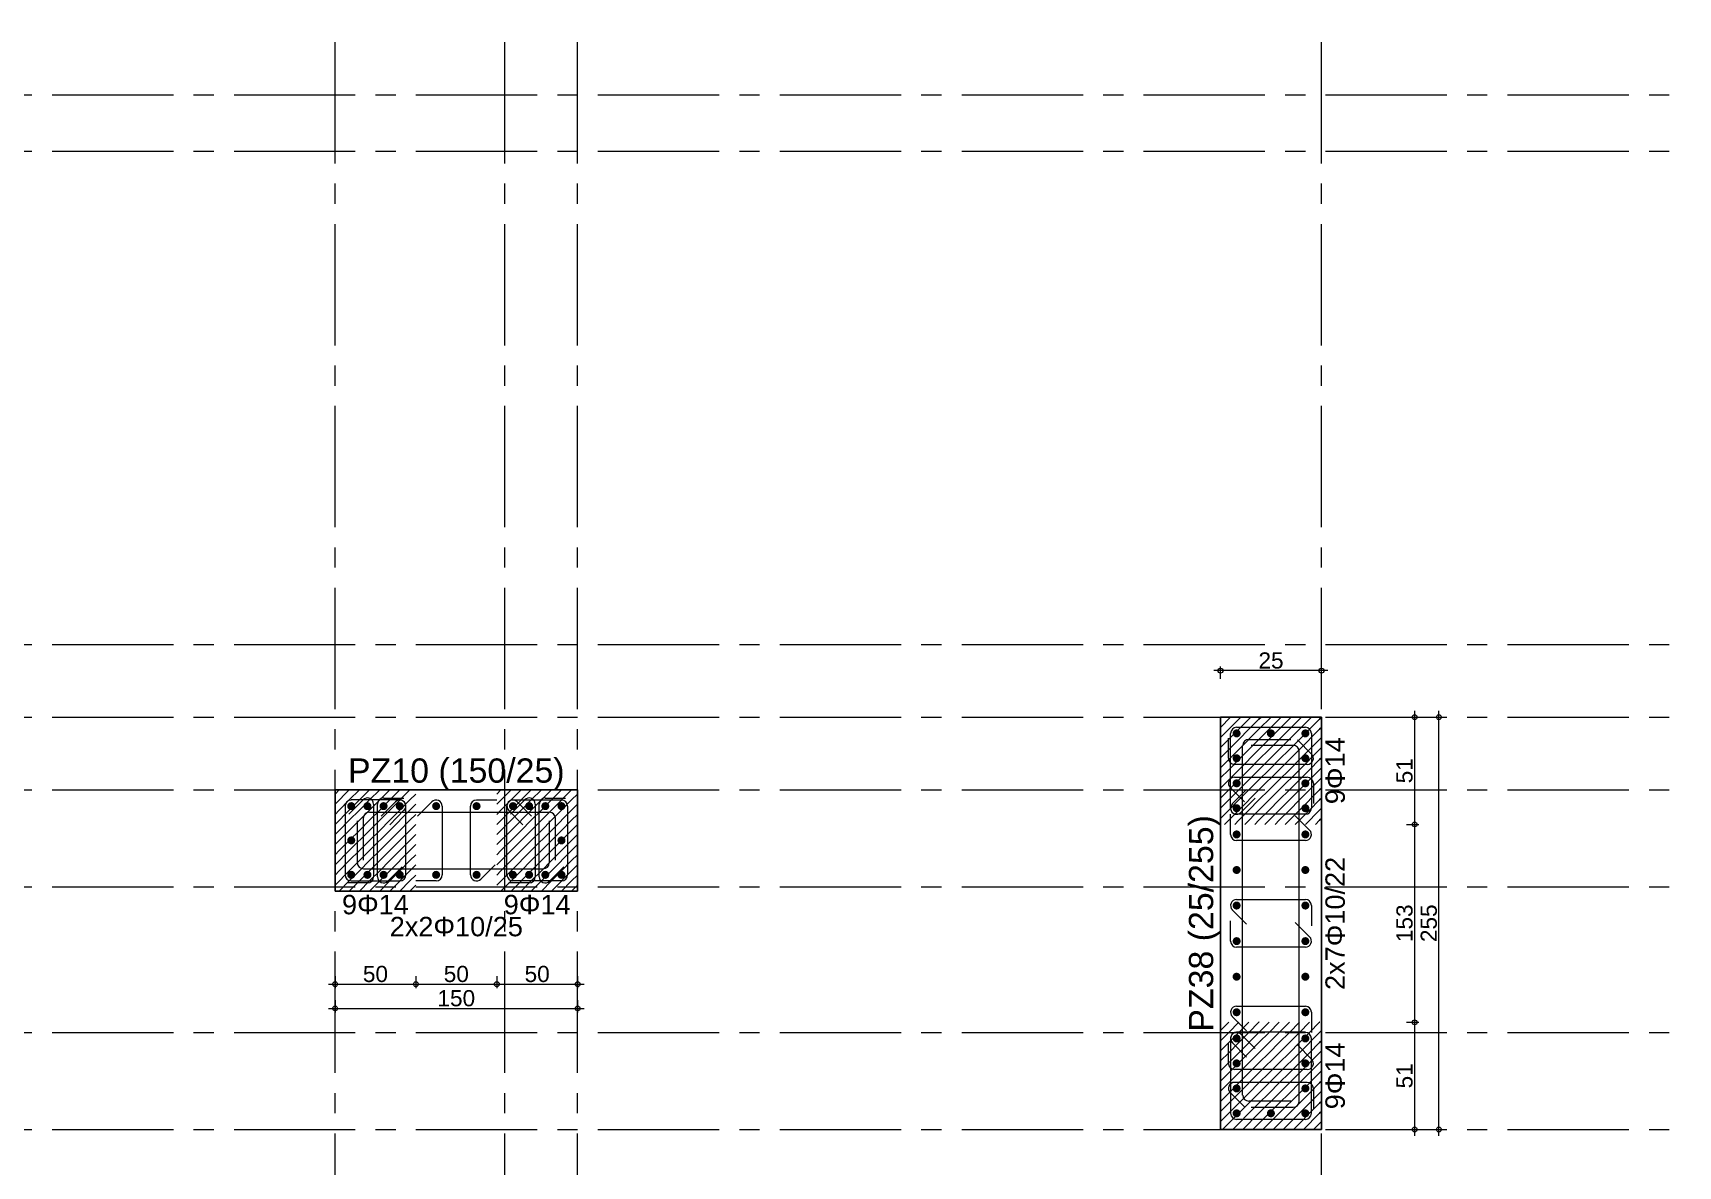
# Model space of a CAD drawing. Header units: millimetres. Extents: x 2232 to 85269, y -3593 to 5869.
# Drawn here: x 21319 to 22336, y 4467 to 5168 of the extents above; entities that cross this region are included whole.
import ezdxf

# ---------------------------------------------------------------- set-up
doc = ezdxf.new("R2010")
doc.units = ezdxf.units.MM
doc.linetypes.add('CENTER2', pattern=[112.5, 75, -12.5, 12.5, -12.5])
doc.linetypes.add('DASHDOT2', pattern=[12.7, 6.35, -3.175, 0, -3.175])
doc.layers.add('aks', color=251, linetype='DASHDOT2', lineweight=35)
for name, color, linetype in [('Donatı Yazısı', 7, 'Continuous'), ('Donatı Çizgisi', 7, 'Continuous'), ('Kolon', 7, 'Continuous'), ('Ölçülendirme', 7, 'Continuous')]:
    doc.layers.add(name, color=color, linetype=linetype)
doc.styles.add('arial_1_18', font='arial.ttf', dxfattribs={"height": 0.2})

# ---------------------------------------------------------------- blocks, each defined once
blk = doc.blocks.new('IDE999Entity6705')
at = {"layer": 'aks', "color": 250, "linetype": 'CENTER2', "lineweight": 5}
blk.add_lwpolyline([(7721.2, 200), (7721.2, 2530)], dxfattribs=at)
blk = doc.blocks.new('IDE999Entity6712')
at = {"layer": 'aks', "color": 250, "linetype": 'CENTER2', "lineweight": 5}
blk.add_lwpolyline([(8226.2, 200), (8226.2, 2530)], dxfattribs=at)
blk = doc.blocks.new('IDE999Entity6713')
at = {"layer": 'aks', "color": 250, "linetype": 'CENTER2', "lineweight": 5}
blk.add_lwpolyline([(7616.2, 200), (7616.2, 2530)], dxfattribs=at)
blk = doc.blocks.new('IDE999Entity6714')
at = {"layer": 'aks', "color": 250, "linetype": 'CENTER2', "lineweight": 5}
blk.add_lwpolyline([(7766.2, 200), (7766.2, 2530)], dxfattribs=at)
blk = doc.blocks.new('IDE999Entity6737')
at = {"layer": 'aks', "color": 250, "linetype": 'CENTER2', "lineweight": 5}
blk.add_lwpolyline([(6766.2, 1575), (10026.2, 1575)], dxfattribs=at)
blk = doc.blocks.new('IDE999Entity6738')
at = {"layer": 'aks', "color": 250, "linetype": 'CENTER2', "lineweight": 5}
blk.add_lwpolyline([(6766.2, 1725), (10026.2, 1725)], dxfattribs=at)
blk = doc.blocks.new('IDE999Entity6739')
at = {"layer": 'aks', "color": 250, "linetype": 'CENTER2', "lineweight": 5}
blk.add_lwpolyline([(6766.2, 1515), (10026.2, 1515)], dxfattribs=at)
blk = doc.blocks.new('IDE999Entity6740')
at = {"layer": 'aks', "color": 250, "linetype": 'CENTER2', "lineweight": 5}
blk.add_lwpolyline([(6766.2, 1770), (10026.2, 1770)], dxfattribs=at)
blk = doc.blocks.new('IDE999Entity6741')
at = {"layer": 'aks', "color": 250, "linetype": 'CENTER2', "lineweight": 5}
blk.add_lwpolyline([(6766.2, 1665), (10026.2, 1665)], dxfattribs=at)
blk = doc.blocks.new('IDE999Entity6742')
at = {"layer": 'aks', "color": 250, "linetype": 'CENTER2', "lineweight": 5}
blk.add_lwpolyline([(6766.2, 1815), (10026.2, 1815)], dxfattribs=at)
blk = doc.blocks.new('IDE999Entity6743')
at = {"layer": 'aks', "color": 250, "linetype": 'CENTER2', "lineweight": 5}
blk.add_lwpolyline([(6766.2, 2120), (10026.2, 2120)], dxfattribs=at)
blk = doc.blocks.new('IDE999Entity6746')
at = {"layer": 'aks', "color": 250, "linetype": 'CENTER2', "lineweight": 5}
blk.add_lwpolyline([(6766.2, 2155), (10026.2, 2155)], dxfattribs=at)

msp = doc.modelspace()

# ---------------------------------------------------------------- hatches: boundary and pattern name
at = {"layer": 'Donatı Çizgisi', "linetype": 'Continuous', "lineweight": 5}
h = msp.add_hatch(color=5, dxfattribs=at)
edge = h.paths.add_edge_path(flags=0)
edge.add_arc((22063.2, 4734.6), 2.5, 0, 360)
h = msp.add_hatch(color=5, dxfattribs=at)
edge = h.paths.add_edge_path(flags=0)
edge.add_arc((22084.4, 4734.6), 2.5, 0, 360)
h = msp.add_hatch(color=5, dxfattribs=at)
edge = h.paths.add_edge_path(flags=0)
edge.add_arc((22105.7, 4734.6), 2.5, 0, 360)
h = msp.add_hatch(color=5, dxfattribs=at)
edge = h.paths.add_edge_path(flags=0)
edge.add_arc((22063.2, 4719.2), 2.5, 0, 360)
h = msp.add_hatch(color=5, dxfattribs=at)
edge = h.paths.add_edge_path(flags=0)
edge.add_arc((22105.7, 4719.2), 2.5, 0, 360)
h = msp.add_hatch(color=5, dxfattribs=at)
edge = h.paths.add_edge_path(flags=0)
edge.add_arc((22063.2, 4703.7), 2.5, 0, 360)
h = msp.add_hatch(color=5, dxfattribs=at)
edge = h.paths.add_edge_path(flags=0)
edge.add_arc((22105.7, 4703.7), 2.5, 0, 360)
h = msp.add_hatch(color=5, dxfattribs=at)
edge = h.paths.add_edge_path(flags=0)
edge.add_arc((21515.7, 4689.6), 2.5, 0, 360)
h = msp.add_hatch(color=5, dxfattribs=at)
edge = h.paths.add_edge_path(flags=0)
edge.add_arc((21525.7, 4689.6), 2.5, 0, 360)
h = msp.add_hatch(color=5, dxfattribs=at)
edge = h.paths.add_edge_path(flags=0)
edge.add_arc((21535.7, 4689.6), 2.5, 0, 360)
h = msp.add_hatch(color=5, dxfattribs=at)
edge = h.paths.add_edge_path(flags=0)
edge.add_arc((21545.7, 4689.6), 2.5, 0, 360)
h = msp.add_hatch(color=5, dxfattribs=at)
edge = h.paths.add_edge_path(flags=0)
edge.add_arc((21568.2, 4689.6), 2.5, 0, 360)
h = msp.add_hatch(color=5, dxfattribs=at)
edge = h.paths.add_edge_path(flags=0)
edge.add_arc((21593.2, 4689.6), 2.5, 0, 360)
h = msp.add_hatch(color=5, dxfattribs=at)
edge = h.paths.add_edge_path(flags=0)
edge.add_arc((21615.7, 4689.6), 2.5, 0, 360)
h = msp.add_hatch(color=5, dxfattribs=at)
edge = h.paths.add_edge_path(flags=0)
edge.add_arc((21625.7, 4689.6), 2.5, 0, 360)
h = msp.add_hatch(color=5, dxfattribs=at)
edge = h.paths.add_edge_path(flags=0)
edge.add_arc((21635.7, 4689.6), 2.5, 0, 360)
h = msp.add_hatch(color=5, dxfattribs=at)
edge = h.paths.add_edge_path(flags=0)
edge.add_arc((21645.7, 4689.6), 2.5, 0, 360)
h = msp.add_hatch(color=5, dxfattribs=at)
edge = h.paths.add_edge_path(flags=0)
edge.add_arc((22063.2, 4688.3), 2.5, 0, 360)
h = msp.add_hatch(color=5, dxfattribs=at)
edge = h.paths.add_edge_path(flags=0)
edge.add_arc((22105.7, 4688.3), 2.5, 0, 360)
h = msp.add_hatch(color=5, dxfattribs=at)
edge = h.paths.add_edge_path(flags=0)
edge.add_arc((21515.7, 4668.4), 2.5, 0, 360)
h = msp.add_hatch(color=5, dxfattribs=at)
edge = h.paths.add_edge_path(flags=0)
edge.add_arc((21645.7, 4668.4), 2.5, 0, 360)
h = msp.add_hatch(color=5, dxfattribs=at)
edge = h.paths.add_edge_path(flags=0)
edge.add_arc((22063.2, 4672.1), 2.5, 0, 360)
h = msp.add_hatch(color=5, dxfattribs=at)
edge = h.paths.add_edge_path(flags=0)
edge.add_arc((22105.7, 4672.1), 2.5, 0, 360)
h = msp.add_hatch(color=5, dxfattribs=at)
edge = h.paths.add_edge_path(flags=0)
edge.add_arc((21515.7, 4647.1), 2.5, 0, 360)
h = msp.add_hatch(color=5, dxfattribs=at)
edge = h.paths.add_edge_path(flags=0)
edge.add_arc((21525.7, 4647.1), 2.5, 0, 360)
h = msp.add_hatch(color=5, dxfattribs=at)
edge = h.paths.add_edge_path(flags=0)
edge.add_arc((21535.7, 4647.1), 2.5, 0, 360)
h = msp.add_hatch(color=5, dxfattribs=at)
edge = h.paths.add_edge_path(flags=0)
edge.add_arc((21545.7, 4647.1), 2.5, 0, 360)
h = msp.add_hatch(color=5, dxfattribs=at)
edge = h.paths.add_edge_path(flags=0)
edge.add_arc((21568.2, 4647.1), 2.5, 0, 360)
h = msp.add_hatch(color=5, dxfattribs=at)
edge = h.paths.add_edge_path(flags=0)
edge.add_arc((21593.2, 4647.1), 2.5, 0, 360)
h = msp.add_hatch(color=5, dxfattribs=at)
edge = h.paths.add_edge_path(flags=0)
edge.add_arc((21615.7, 4647.1), 2.5, 0, 360)
h = msp.add_hatch(color=5, dxfattribs=at)
edge = h.paths.add_edge_path(flags=0)
edge.add_arc((21625.7, 4647.1), 2.5, 0, 360)
h = msp.add_hatch(color=5, dxfattribs=at)
edge = h.paths.add_edge_path(flags=0)
edge.add_arc((21635.7, 4647.1), 2.5, 0, 360)
h = msp.add_hatch(color=5, dxfattribs=at)
edge = h.paths.add_edge_path(flags=0)
edge.add_arc((21645.7, 4647.1), 2.5, 0, 360)
h = msp.add_hatch(color=5, dxfattribs=at)
edge = h.paths.add_edge_path(flags=0)
edge.add_arc((22063.2, 4650.1), 2.5, 0, 360)
h = msp.add_hatch(color=5, dxfattribs=at)
edge = h.paths.add_edge_path(flags=0)
edge.add_arc((22105.7, 4650.1), 2.5, 0, 360)
h = msp.add_hatch(color=5, dxfattribs=at)
edge = h.paths.add_edge_path(flags=0)
edge.add_arc((22063.2, 4628.1), 2.5, 0, 360)
h = msp.add_hatch(color=5, dxfattribs=at)
edge = h.paths.add_edge_path(flags=0)
edge.add_arc((22105.7, 4628.1), 2.5, 0, 360)
h = msp.add_hatch(color=5, dxfattribs=at)
edge = h.paths.add_edge_path(flags=0)
edge.add_arc((22063.2, 4606.1), 2.5, 0, 360)
h = msp.add_hatch(color=5, dxfattribs=at)
edge = h.paths.add_edge_path(flags=0)
edge.add_arc((22105.7, 4606.1), 2.5, 0, 360)
h = msp.add_hatch(color=5, dxfattribs=at)
edge = h.paths.add_edge_path(flags=0)
edge.add_arc((22063.2, 4584.1), 2.5, 0, 360)
h = msp.add_hatch(color=5, dxfattribs=at)
edge = h.paths.add_edge_path(flags=0)
edge.add_arc((22105.7, 4584.1), 2.5, 0, 360)
h = msp.add_hatch(color=5, dxfattribs=at)
edge = h.paths.add_edge_path(flags=0)
edge.add_arc((22063.2, 4562.1), 2.5, 0, 360)
h = msp.add_hatch(color=5, dxfattribs=at)
edge = h.paths.add_edge_path(flags=0)
edge.add_arc((22105.7, 4562.1), 2.5, 0, 360)
h = msp.add_hatch(color=5, dxfattribs=at)
edge = h.paths.add_edge_path(flags=0)
edge.add_arc((22063.2, 4545.9), 2.5, 0, 360)
h = msp.add_hatch(color=5, dxfattribs=at)
edge = h.paths.add_edge_path(flags=0)
edge.add_arc((22105.7, 4545.9), 2.5, 0, 360)
h = msp.add_hatch(color=5, dxfattribs=at)
edge = h.paths.add_edge_path(flags=0)
edge.add_arc((22063.2, 4530.5), 2.5, 0, 360)
h = msp.add_hatch(color=5, dxfattribs=at)
edge = h.paths.add_edge_path(flags=0)
edge.add_arc((22105.7, 4530.5), 2.5, 0, 360)
h = msp.add_hatch(color=5, dxfattribs=at)
edge = h.paths.add_edge_path(flags=0)
edge.add_arc((22063.2, 4515), 2.5, 0, 360)
h = msp.add_hatch(color=5, dxfattribs=at)
edge = h.paths.add_edge_path(flags=0)
edge.add_arc((22105.7, 4515), 2.5, 0, 360)
h = msp.add_hatch(color=5, dxfattribs=at)
edge = h.paths.add_edge_path(flags=0)
edge.add_arc((22063.2, 4499.6), 2.5, 0, 360)
h = msp.add_hatch(color=5, dxfattribs=at)
edge = h.paths.add_edge_path(flags=0)
edge.add_arc((22084.4, 4499.6), 2.5, 0, 360)
h = msp.add_hatch(color=5, dxfattribs=at)
edge = h.paths.add_edge_path(flags=0)
edge.add_arc((22105.7, 4499.6), 2.5, 0, 360)

# ---------------------------------------------------------------- linework, layer by layer
at = {"layer": 'Donatı Çizgisi', "color": 1, "linetype": 'Continuous', "lineweight": 5}
for points in [[(22058.2, 4719.2), (22058.2, 4731.7)], [(22070.7, 4730.9), (22096.7, 4730.9)], [(22100.8, 4730.7), (22109.6, 4721.8)], [(22066.9, 4510.9), (22066.9, 4727.1)], [(22098.2, 4727.1), (22072.2, 4727.1)], [(22101.9, 4507.1), (22101.9, 4723.4)], [(22106.9, 4715.4), (22061.9, 4715.4)], [(22068.1, 4692.3), (22059.3, 4701.1)], [(22061.9, 4707.5), (22106.9, 4707.5)], [(22110.7, 4703.7), (22110.7, 4691.2)], [(21514.2, 4684.7), (21523, 4693.5)], [(21529.4, 4690.9), (21529.4, 4645.9)], [(21531.9, 4645.9), (21531.9, 4690.9)], [(21535.7, 4694.6), (21548.2, 4694.6)], [(21556.7, 4683.4), (21565.5, 4692.3)], [(21593.2, 4693.4), (21605.7, 4693.4)], [(21614.2, 4684.7), (21623, 4693.5)], [(21629.4, 4690.9), (21629.4, 4645.9)], [(21631.9, 4645.9), (21631.9, 4690.9)], [(21635.7, 4694.6), (21648.2, 4694.6)], [(21519.4, 4680.6), (21519.4, 4654.6)], [(21523.2, 4656.1), (21523.2, 4682.1)], [(21526.9, 4685.9), (21638.2, 4685.9)], [(21571.9, 4689.6), (21571.9, 4647.1)], [(21589.4, 4647.1), (21589.4, 4689.6)], [(21638.2, 4654.6), (21638.2, 4680.6)], [(21641.9, 4682.1), (21641.9, 4656.1)], [(22059.4, 4672.1), (22059.4, 4684.6)], [(22099.5, 4683.6), (22108.3, 4674.8)], [(22105.7, 4668.4), (22063.2, 4668.4)], [(21523.2, 4650.9), (21634.4, 4650.9)], [(21547.2, 4652), (21538.3, 4643.2)], [(21604.7, 4653.3), (21595.8, 4644.5)], [(21647.2, 4652), (21638.3, 4643.2)], [(21525.7, 4642.1), (21513.2, 4642.1)], [(21568.2, 4643.4), (21555.7, 4643.4)], [(21625.7, 4642.1), (21613.2, 4642.1)], [(22063.2, 4631.9), (22105.7, 4631.9)], [(22069.4, 4616.6), (22060.5, 4625.5)], [(22109.4, 4628.1), (22109.4, 4615.6)], [(22059.4, 4606.1), (22059.4, 4618.6)], [(22099.5, 4617.6), (22108.3, 4608.8)], [(22105.7, 4602.4), (22063.2, 4602.4)], [(22069.4, 4550.6), (22060.5, 4559.5)], [(22063.2, 4565.9), (22105.7, 4565.9)], [(22109.4, 4562.1), (22109.4, 4549.6)], [(22058.2, 4530.5), (22058.2, 4543)], [(22100.8, 4542), (22109.6, 4533.1)], [(22106.9, 4526.7), (22061.9, 4526.7)], [(22061.9, 4518.8), (22106.9, 4518.8)], [(22068.1, 4503.6), (22059.3, 4512.4)], [(22096.7, 4507.1), (22070.7, 4507.1)], [(22110.7, 4515), (22110.7, 4502.5)], [(22072.2, 4503.4), (22098.2, 4503.4)]]:
    msp.add_lwpolyline(points, dxfattribs=at)
at = {"layer": 'Donatı Çizgisi', "color": 5, "linetype": 'Continuous', "lineweight": 5}
for points in [[(22059.4, 4688.3), (22059.4, 4734.6)], [(22063.2, 4738.4), (22105.7, 4738.4)], [(22109.4, 4734.6), (22109.4, 4688.3)], [(21545.7, 4693.4), (21515.7, 4693.4)], [(21543, 4692.3), (21534.2, 4683.4)], [(21615.7, 4693.4), (21645.7, 4693.4)], [(21618.3, 4692.3), (21627.2, 4683.4)], [(22060.5, 4691), (22069.4, 4699.8)], [(22074.7, 4694.5), (22065.8, 4685.7)], [(21511.9, 4689.6), (21511.9, 4647.1)], [(21539.5, 4678.1), (21548.3, 4687)], [(21549.4, 4647.1), (21549.4, 4689.6)], [(21611.9, 4647.1), (21611.9, 4689.6)], [(21621.9, 4678.1), (21613, 4687)], [(21649.4, 4689.6), (21649.4, 4647.1)], [(22105.7, 4684.6), (22063.2, 4684.6)], [(21515.7, 4643.4), (21545.7, 4643.4)], [(21645.7, 4643.4), (21615.7, 4643.4)], [(22105.7, 4549.7), (22063.2, 4549.7)], [(22074.7, 4539.7), (22065.8, 4548.6)], [(22059.4, 4545.9), (22059.4, 4499.6)], [(22060.5, 4543.3), (22069.4, 4534.4)], [(22109.4, 4499.6), (22109.4, 4545.9)], [(22063.2, 4495.9), (22105.7, 4495.9)]]:
    msp.add_lwpolyline(points, dxfattribs=at)
for centre, start, end in [((22063.2, 4734.6), 90, 180), ((22105.7, 4734.6), 0, 90), ((21515.7, 4689.6), 90, 180), ((21545.7, 4689.6), 0, 135), ((21545.7, 4689.6), 315, 90), ((21615.7, 4689.6), 90, 225), ((21615.7, 4689.6), 45, 180), ((21645.7, 4689.6), 0, 90), ((22063.2, 4688.3), 135, 270), ((22063.2, 4688.3), 180, 315), ((22105.7, 4688.3), 270, 0), ((21515.7, 4647.1), 180, 270), ((21545.7, 4647.1), 270, 0), ((21615.7, 4647.1), 180, 270), ((21645.7, 4647.1), 270, 0), ((22063.2, 4545.9), 45, 180), ((22063.2, 4545.9), 90, 225), ((22105.7, 4545.9), 0, 90), ((22063.2, 4499.6), 180, 270), ((22105.7, 4499.6), 270, 0)]:
    msp.add_arc(centre, 3.75, start, end, dxfattribs=at)
at = {"layer": 'Donatı Çizgisi', "color": 1, "linetype": 'Continuous', "lineweight": 5}
for centre, start, end in [((22070.7, 4727.1), 90, 180), ((22098.2, 4723.4), 0, 90), ((22106.9, 4719.2), 270, 45), ((22061.9, 4719.2), 180, 270), ((22061.9, 4703.7), 90, 225), ((22106.9, 4703.7), 0, 90), ((21525.7, 4690.9), 0, 135), ((21535.7, 4690.9), 90, 180), ((21568.2, 4689.6), 0, 135), ((21593.2, 4689.6), 90, 180), ((21625.7, 4690.9), 0, 135), ((21635.7, 4690.9), 90, 180), ((21526.9, 4682.1), 90, 180), ((21638.2, 4682.1), 0, 90), ((22063.2, 4672.1), 180, 270), ((22105.7, 4672.1), 270, 45), ((21523.2, 4654.6), 180, 270), ((21634.4, 4654.6), 270, 0), ((21525.7, 4645.9), 270, 0), ((21535.7, 4645.9), 180, 315), ((21568.2, 4647.1), 270, 0), ((21593.2, 4647.1), 180, 315), ((21625.7, 4645.9), 270, 0), ((21635.7, 4645.9), 180, 315), ((22063.2, 4628.1), 90, 225), ((22105.7, 4628.1), 0, 90), ((22105.7, 4606.1), 270, 45), ((22063.2, 4606.1), 180, 270), ((22063.2, 4562.1), 90, 225), ((22105.7, 4562.1), 0, 90), ((22061.9, 4530.5), 180, 270), ((22106.9, 4530.5), 270, 45), ((22061.9, 4515), 90, 225), ((22106.9, 4515), 0, 90), ((22070.7, 4510.9), 180, 270), ((22098.2, 4507.1), 270, 0)]:
    msp.add_arc(centre, 3.75, start, end, dxfattribs=at)
at = {"layer": 'Kolon', "color": 251, "linetype": 'Continuous', "lineweight": -3}
for points in [[(22053.2, 4738.3), (22059.5, 4744.6)], [(22053.2, 4744.5), (22053.3, 4744.6)], [(22058.3, 4737.1), (22064.5, 4743.4)], [(22064.5, 4737.1), (22072, 4744.6)], [(22064.5, 4743.4), (22065.8, 4744.6)], [(22070.8, 4737.1), (22077, 4743.4)], [(22077, 4737.1), (22084.5, 4744.6)], [(22077, 4743.4), (22078.3, 4744.6)], [(22083.3, 4737.1), (22089.5, 4743.4)], [(22089.5, 4737.1), (22097, 4744.6)], [(22089.5, 4743.4), (22090.8, 4744.6)], [(22095.8, 4737.1), (22102, 4743.4)], [(22102, 4737.1), (22109.5, 4744.6)], [(22102, 4743.4), (22103.3, 4744.6)], [(22108.3, 4737.1), (22114.5, 4743.4)], [(22114.5, 4743.4), (22115.7, 4744.5)], [(22053.2, 4725.8), (22064.5, 4737.1)], [(22053.2, 4732), (22058.3, 4737.1)], [(22058.3, 4724.6), (22064.5, 4730.9)], [(22064.5, 4724.6), (22077, 4737.1)], [(22064.5, 4730.9), (22070.8, 4737.1)], [(22070.8, 4724.6), (22077, 4730.9)], [(22077, 4724.6), (22089.5, 4737.1)], [(22077, 4730.9), (22083.3, 4737.1)], [(22083.3, 4724.6), (22089.5, 4730.9)], [(22089.5, 4724.6), (22102, 4737.1)], [(22089.5, 4730.9), (22095.8, 4737.1)], [(22095.8, 4724.6), (22102, 4730.9)], [(22102, 4724.6), (22114.5, 4737.1)], [(22102, 4730.9), (22108.3, 4737.1)], [(22108.3, 4724.6), (22114.5, 4730.9)], [(22114.5, 4737.1), (22115.7, 4738.3)], [(22114.5, 4730.9), (22115.7, 4732)], [(22053.2, 4713.3), (22064.5, 4724.6)], [(22053.2, 4719.5), (22058.3, 4724.6)], [(22064.5, 4712.1), (22077, 4724.6)], [(22064.5, 4718.4), (22070.8, 4724.6)], [(22077, 4712.1), (22089.5, 4724.6)], [(22077, 4718.4), (22083.3, 4724.6)], [(22089.5, 4712.1), (22102, 4724.6)], [(22089.5, 4718.4), (22095.8, 4724.6)], [(22102, 4712.1), (22114.5, 4724.6)], [(22102, 4718.4), (22108.3, 4724.6)], [(22114.5, 4724.6), (22115.7, 4725.8)], [(22053.2, 4700.8), (22064.5, 4712.1)], [(22053.2, 4707), (22058.3, 4712.1)], [(22058.3, 4712.1), (22064.5, 4718.4)], [(22064.5, 4699.6), (22077, 4712.1)], [(22064.5, 4705.9), (22070.8, 4712.1)], [(22070.8, 4712.1), (22077, 4718.4)], [(22077, 4699.6), (22089.5, 4712.1)], [(22077, 4705.9), (22083.3, 4712.1)], [(22083.3, 4712.1), (22089.5, 4718.4)], [(22089.5, 4699.6), (22102, 4712.1)], [(22089.5, 4705.9), (22095.8, 4712.1)], [(22095.8, 4712.1), (22102, 4718.4)], [(22102, 4699.6), (22114.5, 4712.1)], [(22102, 4705.9), (22108.3, 4712.1)], [(22108.3, 4712.1), (22114.5, 4718.4)], [(22114.5, 4718.4), (22115.7, 4719.5)], [(22114.5, 4712.1), (22115.7, 4713.3)], [(22058.3, 4699.6), (22064.5, 4705.9)], [(22070.8, 4699.6), (22077, 4705.9)], [(22083.3, 4699.6), (22089.5, 4705.9)], [(22095.8, 4699.6), (22102, 4705.9)], [(22108.3, 4699.6), (22114.5, 4705.9)], [(22114.5, 4705.9), (22115.7, 4707)], [(22114.5, 4699.6), (22115.7, 4700.8)], [(21505.7, 4690.8), (21514.5, 4699.6)], [(21505.7, 4697), (21508.3, 4699.6)], [(21508.3, 4687.1), (21514.5, 4693.4)], [(21514.5, 4687.1), (21527, 4699.6)], [(21514.5, 4693.4), (21520.8, 4699.6)], [(21520.8, 4687.1), (21527, 4693.4)], [(21527, 4687.1), (21539.5, 4699.6)], [(21527, 4693.4), (21533.3, 4699.6)], [(21533.3, 4687.1), (21539.5, 4693.4)], [(21539.5, 4687.1), (21552, 4699.6)], [(21539.5, 4693.4), (21545.8, 4699.6)], [(21545.8, 4687.1), (21552, 4693.4)], [(21552, 4693.4), (21555.7, 4697)], [(21552, 4687.1), (21555.7, 4690.8)], [(21605.7, 4690.8), (21614.5, 4699.6)], [(21605.7, 4697), (21608.3, 4699.6)], [(21608.3, 4687.1), (21614.5, 4693.4)], [(21614.5, 4687.1), (21627, 4699.6)], [(21614.5, 4693.4), (21620.8, 4699.6)], [(21620.8, 4687.1), (21627, 4693.4)], [(21627, 4687.1), (21639.5, 4699.6)], [(21627, 4693.4), (21633.3, 4699.6)], [(21633.3, 4687.1), (21639.5, 4693.4)], [(21639.5, 4687.1), (21652, 4699.6)], [(21639.5, 4693.4), (21645.8, 4699.6)], [(21645.8, 4687.1), (21652, 4693.4)], [(21652, 4693.4), (21655.7, 4697)], [(21652, 4687.1), (21655.7, 4690.8)], [(22053.2, 4688.3), (22064.5, 4699.6)], [(22053.2, 4694.5), (22058.3, 4699.6)], [(22058.3, 4687.1), (22064.5, 4693.4)], [(22064.5, 4687.1), (22077, 4699.6)], [(22064.5, 4693.4), (22070.8, 4699.6)], [(22070.8, 4687.1), (22077, 4693.4)], [(22077, 4687.1), (22089.5, 4699.6)], [(22077, 4693.4), (22083.3, 4699.6)], [(22083.3, 4687.1), (22089.5, 4693.4)], [(22089.5, 4687.1), (22102, 4699.6)], [(22089.5, 4693.4), (22095.8, 4699.6)], [(22095.8, 4687.1), (22102, 4693.4)], [(22102, 4687.1), (22114.5, 4699.6)], [(22102, 4693.4), (22108.3, 4699.6)], [(22108.3, 4687.1), (22114.5, 4693.4)], [(22114.5, 4693.4), (22115.7, 4694.5)], [(21505.7, 4678.3), (21514.5, 4687.1)], [(21505.7, 4684.5), (21508.3, 4687.1)], [(21508.3, 4674.6), (21514.5, 4680.9)], [(21514.5, 4674.6), (21527, 4687.1)], [(21514.5, 4680.9), (21520.8, 4687.1)], [(21520.8, 4674.6), (21527, 4680.9)], [(21527, 4674.6), (21539.5, 4687.1)], [(21527, 4680.9), (21533.3, 4687.1)], [(21533.3, 4674.6), (21539.5, 4680.9)], [(21539.5, 4674.6), (21552, 4687.1)], [(21539.5, 4680.9), (21545.8, 4687.1)], [(21545.8, 4674.6), (21552, 4680.9)], [(21552, 4680.9), (21555.7, 4684.5)], [(21605.7, 4678.3), (21614.5, 4687.1)], [(21605.7, 4684.5), (21608.3, 4687.1)], [(21608.3, 4674.6), (21614.5, 4680.9)], [(21614.5, 4674.6), (21627, 4687.1)], [(21614.5, 4680.9), (21620.8, 4687.1)], [(21620.8, 4674.6), (21627, 4680.9)], [(21627, 4674.6), (21639.5, 4687.1)], [(21627, 4680.9), (21633.3, 4687.1)], [(21633.3, 4674.6), (21639.5, 4680.9)], [(21639.5, 4674.6), (21652, 4687.1)], [(21639.5, 4680.9), (21645.8, 4687.1)], [(21645.8, 4674.6), (21652, 4680.9)], [(21652, 4680.9), (21655.7, 4684.5)], [(22053.2, 4682), (22058.3, 4687.1)], [(22055.7, 4678.3), (22064.5, 4687.1)], [(22062, 4678.3), (22064.5, 4680.9)], [(22064.5, 4680.9), (22070.8, 4687.1)], [(22068.2, 4678.3), (22077, 4687.1)], [(22074.5, 4678.3), (22077, 4680.9)], [(22077, 4680.9), (22083.3, 4687.1)], [(22080.7, 4678.3), (22089.5, 4687.1)], [(22087, 4678.3), (22089.5, 4680.9)], [(22089.5, 4680.9), (22095.8, 4687.1)], [(22093.2, 4678.3), (22102, 4687.1)], [(22099.5, 4678.3), (22102, 4680.9)], [(22102, 4680.9), (22108.3, 4687.1)], [(22105.7, 4678.3), (22114.5, 4687.1)], [(22112, 4678.3), (22114.5, 4680.9)], [(22114.5, 4687.1), (22115.7, 4688.3)], [(22114.5, 4680.9), (22115.7, 4682)], [(21505.7, 4665.8), (21514.5, 4674.6)], [(21505.7, 4672), (21508.3, 4674.6)], [(21514.5, 4662.1), (21527, 4674.6)], [(21514.5, 4668.4), (21520.8, 4674.6)], [(21527, 4662.1), (21539.5, 4674.6)], [(21527, 4668.4), (21533.3, 4674.6)], [(21539.5, 4662.1), (21552, 4674.6)], [(21539.5, 4668.4), (21545.8, 4674.6)], [(21552, 4674.6), (21555.7, 4678.3)], [(21552, 4668.4), (21555.7, 4672)], [(21605.7, 4665.8), (21614.5, 4674.6)], [(21605.7, 4672), (21608.3, 4674.6)], [(21614.5, 4662.1), (21627, 4674.6)], [(21614.5, 4668.4), (21620.8, 4674.6)], [(21627, 4662.1), (21639.5, 4674.6)], [(21627, 4668.4), (21633.3, 4674.6)], [(21639.5, 4662.1), (21652, 4674.6)], [(21639.5, 4668.4), (21645.8, 4674.6)], [(21652, 4674.6), (21655.7, 4678.3)], [(21652, 4668.4), (21655.7, 4672)], [(21505.7, 4653.3), (21514.5, 4662.1)], [(21505.7, 4659.5), (21508.3, 4662.1)], [(21508.3, 4662.1), (21514.5, 4668.4)], [(21514.5, 4649.6), (21527, 4662.1)], [(21514.5, 4655.9), (21520.8, 4662.1)], [(21520.8, 4662.1), (21527, 4668.4)], [(21527, 4649.6), (21539.5, 4662.1)], [(21527, 4655.9), (21533.3, 4662.1)], [(21533.3, 4662.1), (21539.5, 4668.4)], [(21539.5, 4649.6), (21552, 4662.1)], [(21539.5, 4655.9), (21545.8, 4662.1)], [(21545.8, 4662.1), (21552, 4668.4)], [(21552, 4662.1), (21555.7, 4665.8)], [(21552, 4655.9), (21555.7, 4659.5)], [(21605.7, 4653.3), (21614.5, 4662.1)], [(21605.7, 4659.5), (21608.3, 4662.1)], [(21608.3, 4662.1), (21614.5, 4668.4)], [(21614.5, 4649.6), (21627, 4662.1)], [(21614.5, 4655.9), (21620.8, 4662.1)], [(21620.8, 4662.1), (21627, 4668.4)], [(21627, 4649.6), (21639.5, 4662.1)], [(21627, 4655.9), (21633.3, 4662.1)], [(21633.3, 4662.1), (21639.5, 4668.4)], [(21639.5, 4649.6), (21652, 4662.1)], [(21639.5, 4655.9), (21645.8, 4662.1)], [(21645.8, 4662.1), (21652, 4668.4)], [(21652, 4662.1), (21655.7, 4665.8)], [(21652, 4655.9), (21655.7, 4659.5)], [(21505.7, 4640.8), (21514.5, 4649.6)], [(21505.7, 4647), (21508.3, 4649.6)], [(21508.3, 4649.6), (21514.5, 4655.9)], [(21514.5, 4637.1), (21527, 4649.6)], [(21514.5, 4643.4), (21520.8, 4649.6)], [(21520.8, 4649.6), (21527, 4655.9)], [(21527, 4637.1), (21539.5, 4649.6)], [(21527, 4643.4), (21533.3, 4649.6)], [(21533.3, 4649.6), (21539.5, 4655.9)], [(21539.5, 4637.1), (21552, 4649.6)], [(21539.5, 4643.4), (21545.8, 4649.6)], [(21545.8, 4649.6), (21552, 4655.9)], [(21552, 4649.6), (21555.7, 4653.3)], [(21605.7, 4640.8), (21614.5, 4649.6)], [(21605.7, 4647), (21608.3, 4649.6)], [(21608.3, 4649.6), (21614.5, 4655.9)], [(21614.5, 4637.1), (21627, 4649.6)], [(21614.5, 4643.4), (21620.8, 4649.6)], [(21620.8, 4649.6), (21627, 4655.9)], [(21627, 4637.1), (21639.5, 4649.6)], [(21627, 4643.4), (21633.3, 4649.6)], [(21633.3, 4649.6), (21639.5, 4655.9)], [(21639.5, 4637.1), (21652, 4649.6)], [(21639.5, 4643.4), (21645.8, 4649.6)], [(21645.8, 4649.6), (21652, 4655.9)], [(21652, 4649.6), (21655.7, 4653.3)], [(21508.3, 4637.1), (21514.5, 4643.4)], [(21520.8, 4637.1), (21527, 4643.4)], [(21533.3, 4637.1), (21539.5, 4643.4)], [(21545.8, 4637.1), (21552, 4643.4)], [(21552, 4643.4), (21555.7, 4647)], [(21552, 4637.1), (21555.7, 4640.8)], [(21608.3, 4637.1), (21614.5, 4643.4)], [(21620.8, 4637.1), (21627, 4643.4)], [(21633.3, 4637.1), (21639.5, 4643.4)], [(21645.8, 4637.1), (21652, 4643.4)], [(21652, 4643.4), (21655.7, 4647)], [(21652, 4637.1), (21655.7, 4640.8)], [(21508.3, 4637.1), (21508.3, 4637.1)], [(21514.5, 4637.1), (21514.5, 4637.1)], [(21520.8, 4637.1), (21520.8, 4637.1)], [(21527, 4637.1), (21527, 4637.1)], [(21533.3, 4637.1), (21533.3, 4637.1)], [(21539.5, 4637.1), (21539.5, 4637.1)], [(21545.8, 4637.1), (21545.8, 4637.1)], [(21552, 4637.1), (21552, 4637.1)], [(21608.3, 4637.1), (21608.3, 4637.1)], [(21614.5, 4637.1), (21614.5, 4637.1)], [(21620.8, 4637.1), (21620.8, 4637.1)], [(21627, 4637.1), (21627, 4637.1)], [(21633.3, 4637.1), (21633.3, 4637.1)], [(21639.5, 4637.1), (21639.5, 4637.1)], [(21645.8, 4637.1), (21645.8, 4637.1)], [(21652, 4637.1), (21652, 4637.1)], [(22053.2, 4550.8), (22058.3, 4555.9)], [(22053.2, 4538.3), (22064.5, 4549.6)], [(22053.2, 4544.5), (22058.3, 4549.6)], [(22058.3, 4549.6), (22064.5, 4555.9)], [(22064.5, 4549.6), (22070.8, 4555.9)], [(22064.5, 4555.9), (22064.6, 4555.9)], [(22064.5, 4537.1), (22077, 4549.6)], [(22064.5, 4543.4), (22070.8, 4549.6)], [(22070.8, 4549.6), (22077, 4555.9)], [(22077, 4549.6), (22083.3, 4555.9)], [(22077, 4555.9), (22077.1, 4555.9)], [(22077, 4537.1), (22089.5, 4549.6)], [(22077, 4543.4), (22083.3, 4549.6)], [(22083.3, 4549.6), (22089.5, 4555.9)], [(22089.5, 4549.6), (22095.8, 4555.9)], [(22089.5, 4555.9), (22089.6, 4555.9)], [(22089.5, 4537.1), (22102, 4549.6)], [(22089.5, 4543.4), (22095.8, 4549.6)], [(22095.8, 4549.6), (22102, 4555.9)], [(22102, 4549.6), (22108.3, 4555.9)], [(22102, 4555.9), (22102.1, 4555.9)], [(22102, 4537.1), (22114.5, 4549.6)], [(22102, 4543.4), (22108.3, 4549.6)], [(22108.3, 4549.6), (22114.5, 4555.9)], [(22114.5, 4555.9), (22114.6, 4555.9)], [(22114.5, 4549.6), (22115.7, 4550.8)], [(22058.3, 4537.1), (22064.5, 4543.4)], [(22070.8, 4537.1), (22077, 4543.4)], [(22083.3, 4537.1), (22089.5, 4543.4)], [(22095.8, 4537.1), (22102, 4543.4)], [(22108.3, 4537.1), (22114.5, 4543.4)], [(22114.5, 4543.4), (22115.7, 4544.5)], [(22114.5, 4537.1), (22115.7, 4538.3)], [(22053.2, 4525.8), (22064.5, 4537.1)], [(22053.2, 4532), (22058.3, 4537.1)], [(22058.3, 4524.6), (22064.5, 4530.9)], [(22064.5, 4524.6), (22077, 4537.1)], [(22064.5, 4530.9), (22070.8, 4537.1)], [(22070.8, 4524.6), (22077, 4530.9)], [(22077, 4524.6), (22089.5, 4537.1)], [(22077, 4530.9), (22083.3, 4537.1)], [(22083.3, 4524.6), (22089.5, 4530.9)], [(22089.5, 4524.6), (22102, 4537.1)], [(22089.5, 4530.9), (22095.8, 4537.1)], [(22095.8, 4524.6), (22102, 4530.9)], [(22102, 4524.6), (22114.5, 4537.1)], [(22102, 4530.9), (22108.3, 4537.1)], [(22108.3, 4524.6), (22114.5, 4530.9)], [(22114.5, 4530.9), (22115.7, 4532)], [(22053.2, 4513.3), (22064.5, 4524.6)], [(22053.2, 4519.5), (22058.3, 4524.6)], [(22058.3, 4512.1), (22064.5, 4518.4)], [(22064.5, 4512.1), (22077, 4524.6)], [(22064.5, 4518.4), (22070.8, 4524.6)], [(22070.8, 4512.1), (22077, 4518.4)], [(22077, 4512.1), (22089.5, 4524.6)], [(22077, 4518.4), (22083.3, 4524.6)], [(22083.3, 4512.1), (22089.5, 4518.4)], [(22089.5, 4512.1), (22102, 4524.6)], [(22089.5, 4518.4), (22095.8, 4524.6)], [(22095.8, 4512.1), (22102, 4518.4)], [(22102, 4512.1), (22114.5, 4524.6)], [(22102, 4518.4), (22108.3, 4524.6)], [(22108.3, 4512.1), (22114.5, 4518.4)], [(22114.5, 4524.6), (22115.7, 4525.8)], [(22114.5, 4518.4), (22115.7, 4519.5)], [(22053.2, 4500.8), (22064.5, 4512.1)], [(22053.2, 4507), (22058.3, 4512.1)], [(22064.5, 4499.6), (22077, 4512.1)], [(22064.5, 4505.9), (22070.8, 4512.1)], [(22077, 4499.6), (22089.5, 4512.1)], [(22077, 4505.9), (22083.3, 4512.1)], [(22089.5, 4499.6), (22102, 4512.1)], [(22089.5, 4505.9), (22095.8, 4512.1)], [(22102, 4499.6), (22114.5, 4512.1)], [(22102, 4505.9), (22108.3, 4512.1)], [(22114.5, 4512.1), (22115.7, 4513.3)], [(22114.5, 4505.9), (22115.7, 4507)], [(22053.2, 4494.5), (22058.3, 4499.6)], [(22054.5, 4489.6), (22064.5, 4499.6)], [(22058.3, 4499.6), (22064.5, 4505.9)], [(22064.5, 4493.4), (22070.8, 4499.6)], [(22067, 4489.6), (22077, 4499.6)], [(22070.8, 4499.6), (22077, 4505.9)], [(22077, 4493.4), (22083.3, 4499.6)], [(22079.5, 4489.6), (22089.5, 4499.6)], [(22083.3, 4499.6), (22089.5, 4505.9)], [(22089.5, 4493.4), (22095.8, 4499.6)], [(22092, 4489.6), (22102, 4499.6)], [(22095.8, 4499.6), (22102, 4505.9)], [(22102, 4493.4), (22108.3, 4499.6)], [(22104.5, 4489.6), (22114.5, 4499.6)], [(22108.3, 4499.6), (22114.5, 4505.9)], [(22114.5, 4499.6), (22115.7, 4500.8)], [(22060.8, 4489.6), (22064.5, 4493.4)], [(22073.3, 4489.6), (22077, 4493.4)], [(22085.8, 4489.6), (22089.5, 4493.4)], [(22098.3, 4489.6), (22102, 4493.4)], [(22110.8, 4489.6), (22114.5, 4493.4)], [(22114.5, 4493.4), (22115.7, 4494.5)]]:
    msp.add_lwpolyline(points, dxfattribs=at)
at = {"layer": 'Kolon', "color": 33, "linetype": 'Continuous', "lineweight": -3}
for points in [[(22053.2, 4489.6), (22053.2, 4744.6)], [(22053.2, 4744.6), (22115.7, 4744.6)], [(22115.7, 4489.6), (22115.7, 4744.6)], [(21505.7, 4699.6), (21655.7, 4699.6)], [(21505.7, 4637.1), (21505.7, 4699.6)], [(21655.7, 4637.1), (21655.7, 4699.6)], [(21505.7, 4637.1), (21655.7, 4637.1)], [(22053.2, 4489.6), (22115.7, 4489.6)]]:
    msp.add_lwpolyline(points, dxfattribs=at)
at = {"layer": 'Ölçülendirme', "color": 5, "linetype": 'Continuous', "lineweight": 5}
for points in [[(22119.7, 4773.4), (22049.2, 4773.4)], [(22053.2, 4768.4), (22053.2, 4775.9)], [(22115.7, 4768.4), (22115.7, 4775.9)], [(22168.3, 4744.6), (22175.8, 4744.6)], [(22173.3, 4485.6), (22173.3, 4748.6)], [(22183.3, 4744.6), (22190.8, 4744.6)], [(22188.3, 4485.6), (22188.3, 4748.6)], [(22168.3, 4678.3), (22175.8, 4678.3)], [(21501.7, 4579.5), (21659.7, 4579.5)], [(21505.7, 4584.5), (21505.7, 4577)], [(21555.7, 4584.5), (21555.7, 4577)], [(21605.7, 4584.5), (21605.7, 4577)], [(21655.7, 4584.5), (21655.7, 4577)], [(21505.7, 4569.5), (21505.7, 4562)], [(21655.7, 4569.5), (21655.7, 4562)], [(21501.7, 4564.5), (21659.7, 4564.5)], [(22168.3, 4555.9), (22175.8, 4555.9)], [(22168.3, 4489.6), (22175.8, 4489.6)], [(22183.3, 4489.6), (22190.8, 4489.6)]]:
    msp.add_lwpolyline(points, dxfattribs=at)
for centre in [(22053.2, 4773.4), (22115.7, 4773.4), (22173.3, 4744.6), (22188.3, 4744.6), (22173.3, 4678.3), (21505.7, 4579.5), (21555.7, 4579.5), (21605.7, 4579.5), (21655.7, 4579.5), (21505.7, 4564.5), (21655.7, 4564.5), (22173.3, 4555.9), (22173.3, 4489.6), (22188.3, 4489.6)]:
    msp.add_circle(centre, 1.5, dxfattribs=at)

# ---------------------------------------------------------------- block references
at = {"layer": 'aks'}
for name in ['IDE999Entity6713', 'IDE999Entity6705', 'IDE999Entity6714', 'IDE999Entity6712', 'IDE999Entity6746', 'IDE999Entity6743', 'IDE999Entity6742', 'IDE999Entity6740', 'IDE999Entity6738', 'IDE999Entity6741', 'IDE999Entity6737', 'IDE999Entity6739']:
    msp.add_blockref(name, (13889.5, 2974.6), dxfattribs=at)

# ---------------------------------------------------------------- texts
at = {"layer": 'Donatı Yazısı', "color": 1, "linetype": 'Continuous', "lineweight": 5, "style": 'arial_1_18'}
for s, p in [('9Φ14', (22130.1, 4690.8)), ('2x7Φ10/22', (22130.1, 4575.9)), ('9Φ14', (22130.1, 4502.1))]:
    msp.add_text(s, height=12, rotation=90, dxfattribs=at).set_placement(p)
for s, p in [('9Φ14', (21510, 4622.7)), ('9Φ14', (21610, 4622.7)), ('2x2Φ10/25', (21539.5, 4609.1))]:
    msp.add_text(s, height=12, dxfattribs=at).set_placement(p)
at = {"layer": 'Kolon', "color": 1, "linetype": 'Continuous', "lineweight": 5, "style": 'arial_1_18'}
msp.add_text('PZ10 (150/25)', height=15, dxfattribs=at).set_placement((21513.7, 4704.1))
msp.add_text('PZ38 (25/255)', height=15, rotation=90, dxfattribs=at).set_placement((22048.7, 4550.1))
at = {"layer": 'Ölçülendirme', "color": 5, "linetype": 'Continuous', "lineweight": 5, "style": 'arial_1_18'}
for s, p in [('25', (22076.7, 4774.7)), ('50', (21522.9, 4580.8)), ('50', (21572.9, 4580.8)), ('50', (21622.9, 4580.8)), ('150', (21569, 4565.8))]:
    msp.add_text(s, height=10, dxfattribs=at).set_placement(p)
for s, p in [('51', (22172, 4703.7)), ('153', (22172, 4605.5)), ('255', (22187, 4605.5)), ('51', (22172, 4515))]:
    msp.add_text(s, height=10, rotation=90, dxfattribs=at).set_placement(p)

doc.saveas('drawing.dxf')
